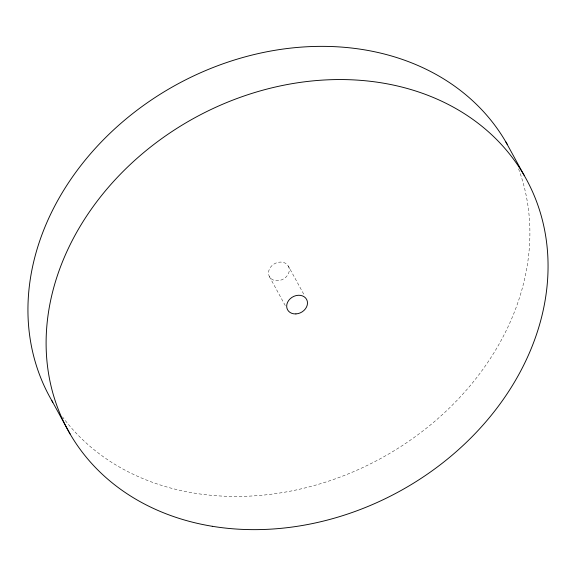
<?xml version="1.0" encoding="UTF-8"?>
<svg xmlns="http://www.w3.org/2000/svg" width="576" height="576" viewBox="0 0 576 576"><rect width="100%" height="100%" fill="white"/><g stroke="black" fill="none" stroke-linecap="round" stroke-linejoin="round"><path stroke-width="0.43" stroke-dasharray="2.88 2.16" d="M288.461 266.27A10.843 8.842 -28.7 0 1 277.74 280.728A10.843 8.842 -28.7 0 1 270.54 267.214A10.843 8.842 -28.7 0 1 288.461 266.27L304.099 294.826M269.366 276.538L285.847 306.641M518.587 168.883A261.288 212.983 -28.7 0 1 380.47 458.618A261.288 212.983 -28.7 0 1 62.611 417.002"/><path stroke-width="0.86" d="M505.908 142.042L524.081 175.234M51.919 400.766L70.092 433.958M52.805 402.278A261.288 212.983 -28.7 0 1 172.346 86.976A261.288 212.983 -28.7 0 1 507.233 144.36M212.278 526.284A261.288 212.983 -28.7 0 0 544.054 227.304A261.288 212.983 -28.7 0 0 134.928 160.2A261.288 212.983 -28.7 0 0 212.278 526.284M295.913 313.92A10.843 8.842 -28.7 0 0 306.634 299.462A10.843 8.842 -28.7 0 0 288.713 300.406A10.843 8.842 -28.7 0 0 295.913 313.92"/></g></svg>
